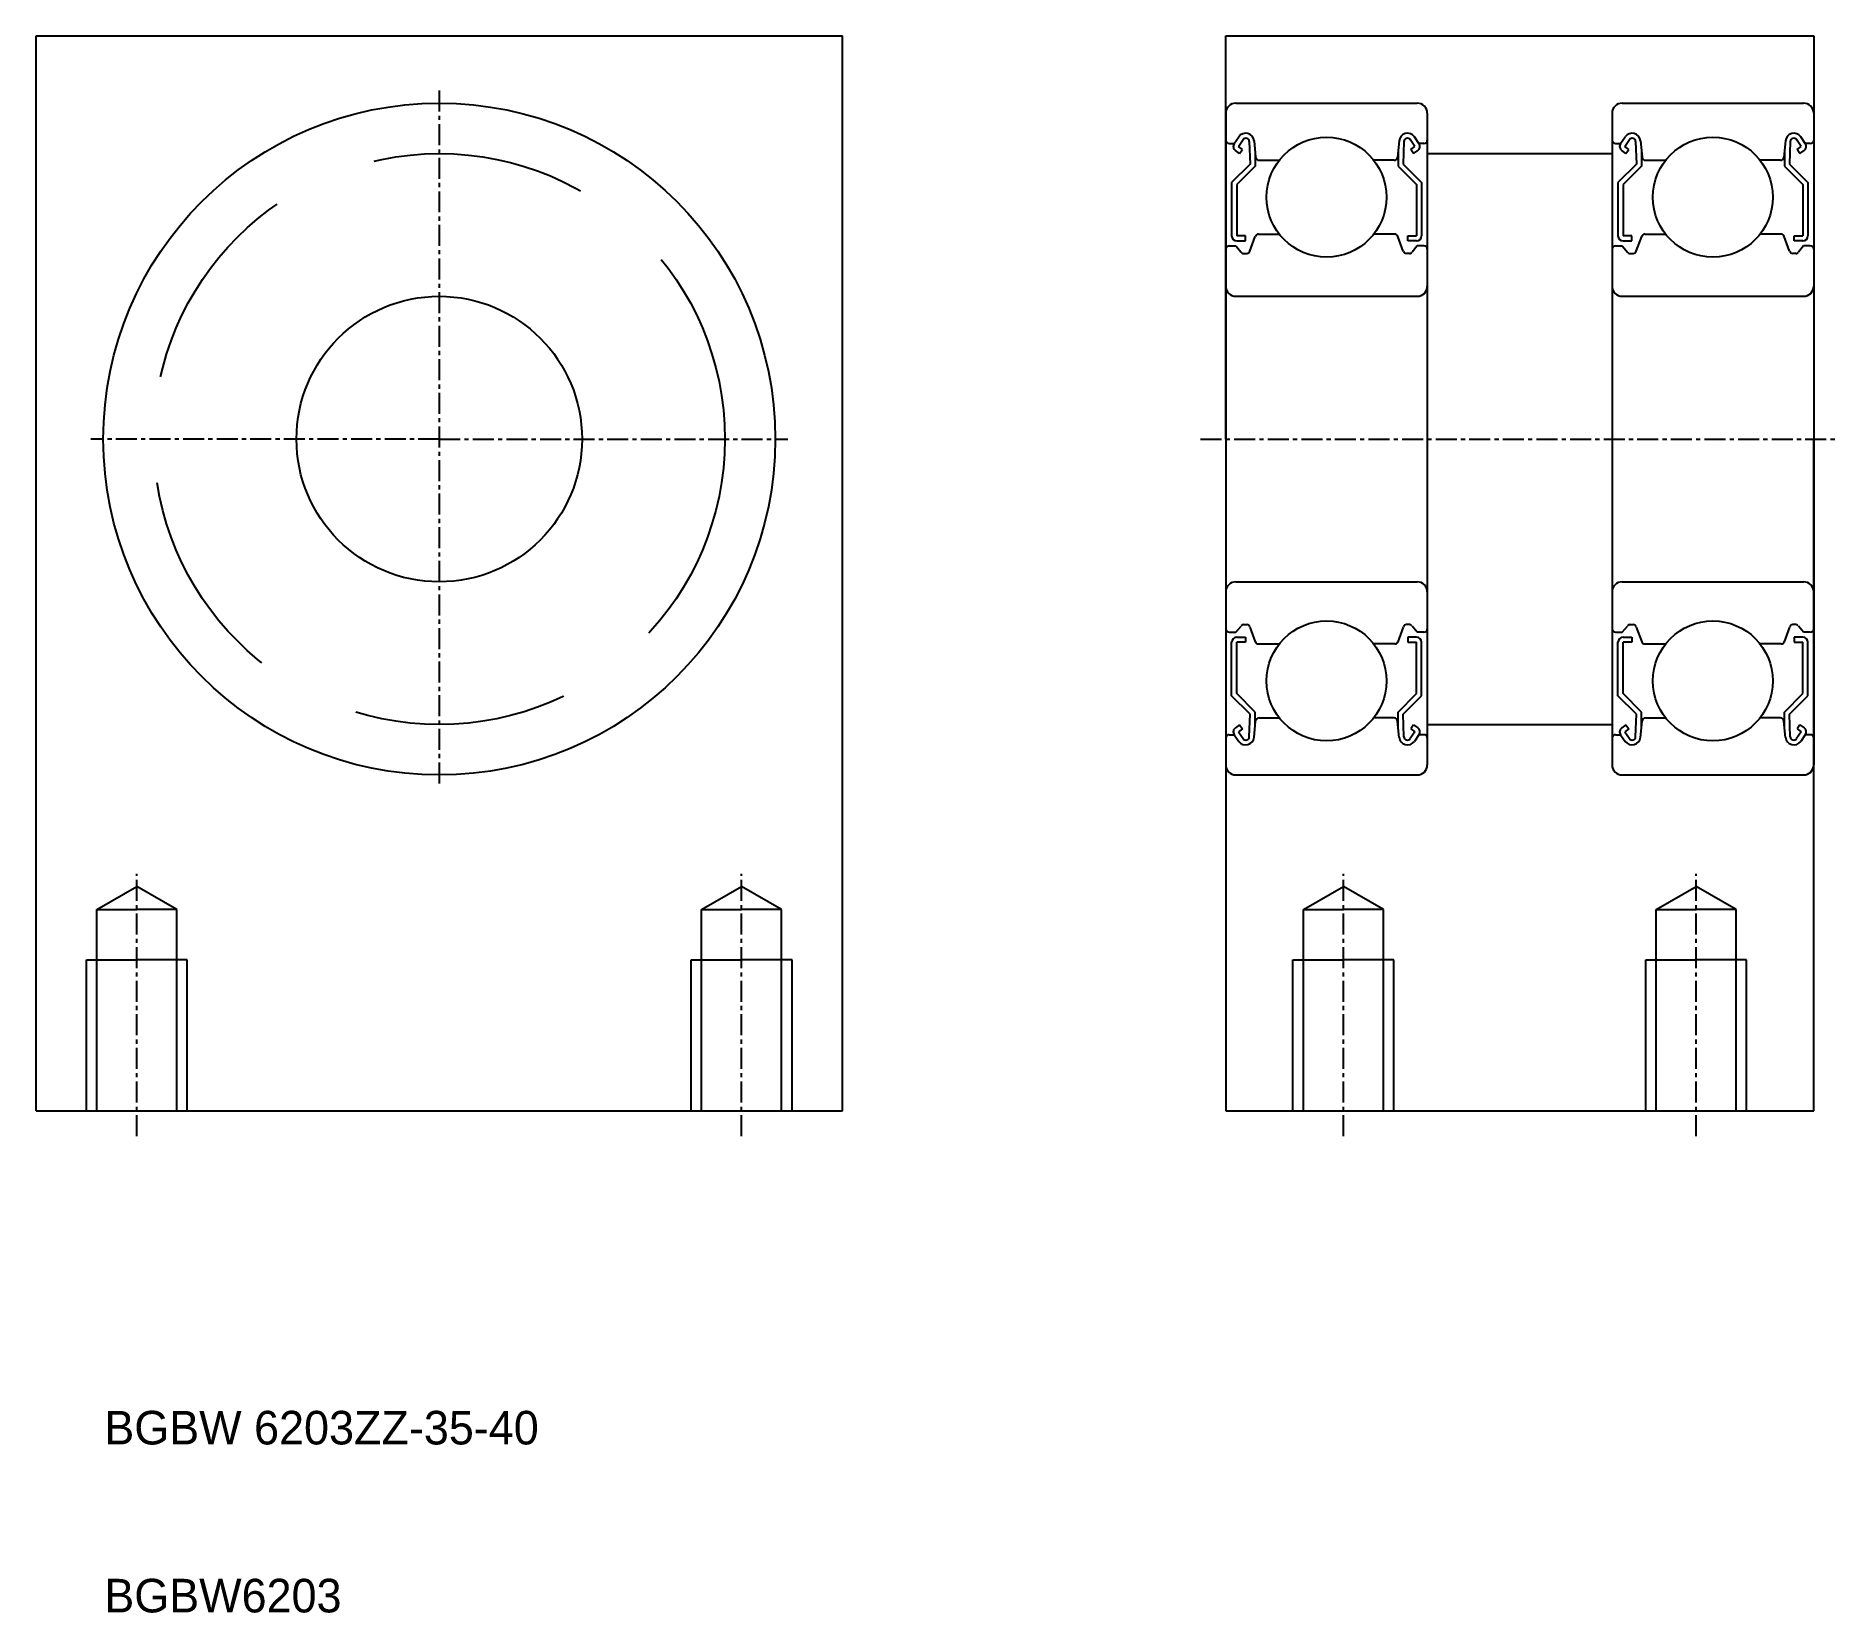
# Model space of a CAD drawing. Extents: x 134 to 242, y 44 to 138.
import ezdxf

# ---------------------------------------------------------------- set-up
doc = ezdxf.new("R2010")
doc.units = 0
doc.linetypes.add('CENTER', pattern=[2, 1.25, -0.25, 0.25, -0.25])
doc.linetypes.add('DASHED', pattern=[19.05, 12.7, -6.35])
doc.layers.get('0').update_dxf_attribs({"linetype": 'CONTINUOUS'})
doc.layers.add('CENTER', color=1, linetype='CENTER')

msp = doc.modelspace()

# ---------------------------------------------------------------- linework, layer by layer
for p, q in [((134.26, 74.12), (134.26, 138.12)), ((134.26, 138.12), (182.26, 138.12)), ((182.26, 74.12), (182.26, 138.12)), ((205.08, 138.12), (240.08, 138.12)), ((205.08, 114.12), (205.08, 138.12)), ((240.08, 138.12), (240.08, 114.12)), ((205.08, 133.52), (205.08, 94.72)), ((205.68, 134.12), (216.48, 134.12)), ((217.08, 133.52), (217.08, 94.72)), ((228.08, 133.52), (228.08, 94.72)), ((228.68, 134.12), (239.48, 134.12)), ((240.08, 133.52), (240.08, 94.72)), ((205.58, 131.72), (205.86, 132.11)), ((216.58, 131.72), (216.31, 132.11)), ((228.58, 131.72), (228.86, 132.11)), ((239.58, 131.72), (239.31, 132.11)), ((205.28, 131.72), (205.58, 131.72)), ((205.9, 131.13), (205.66, 131.3)), ((205.83, 131.54), (206.11, 131.95)), ((206.07, 131.37), (205.83, 131.54)), ((205.9, 131.13), (206.07, 131.37)), ((206.48, 131.84), (206.53, 130.49)), ((206.77, 131.87), (206.86, 130.9)), ((206.83, 131.24), (206.83, 130.37)), ((215.4, 131.87), (215.31, 130.9)), ((215.34, 131.24), (215.34, 130.37)), ((215.69, 131.84), (215.64, 130.49)), ((216.34, 131.54), (216.06, 131.95)), ((216.09, 131.37), (216.34, 131.54)), ((216.26, 131.13), (216.09, 131.37)), ((216.26, 131.13), (216.51, 131.3)), ((216.88, 131.72), (216.58, 131.72)), ((228.28, 131.72), (228.58, 131.72)), ((228.9, 131.13), (228.66, 131.3)), ((228.83, 131.54), (229.11, 131.95)), ((229.07, 131.37), (228.83, 131.54)), ((228.9, 131.13), (229.07, 131.37)), ((229.48, 131.84), (229.53, 130.49)), ((229.77, 131.87), (229.86, 130.9)), ((229.83, 131.24), (229.83, 130.37)), ((238.4, 131.87), (238.31, 130.9)), ((238.34, 131.24), (238.34, 130.37)), ((238.69, 131.84), (238.64, 130.49)), ((239.34, 131.54), (239.06, 131.95)), ((239.09, 131.37), (239.34, 131.54)), ((239.26, 131.13), (239.09, 131.37)), ((239.26, 131.13), (239.51, 131.3)), ((239.88, 131.72), (239.58, 131.72)), ((206.53, 130.49), (205.43, 129.39)), ((206.83, 130.37), (205.73, 129.27)), ((207.06, 130.72), (208.27, 130.72)), ((215.11, 130.72), (213.9, 130.72)), ((215.34, 130.37), (216.44, 129.27)), ((215.64, 130.49), (216.74, 129.39)), ((229.53, 130.49), (228.43, 129.39)), ((229.83, 130.37), (228.73, 129.27)), ((230.06, 130.72), (231.27, 130.72)), ((238.11, 130.72), (236.9, 130.72)), ((238.34, 130.37), (239.44, 129.27)), ((238.64, 130.49), (239.74, 129.39)), ((205.43, 129.39), (205.43, 126.22)), ((205.73, 129.27), (205.73, 126.22)), ((216.44, 129.27), (216.44, 126.22)), ((216.74, 129.39), (216.74, 126.22)), ((228.43, 129.39), (228.43, 126.22)), ((228.73, 129.27), (228.73, 126.22)), ((239.44, 129.27), (239.44, 126.22)), ((239.74, 129.39), (239.74, 126.22)), ((205.28, 125.62), (205.68, 125.62)), ((205.68, 125.62), (206, 125.24)), ((206.25, 126.22), (205.73, 126.22)), ((205.73, 125.92), (206.25, 125.92)), ((206.25, 125.92), (206.25, 126.22)), ((206.52, 125.3), (206.84, 126.18)), ((207.03, 126.32), (208.27, 126.32)), ((215.14, 126.32), (213.9, 126.32)), ((215.65, 125.3), (215.33, 126.18)), ((215.92, 126.22), (216.44, 126.22)), ((215.92, 125.92), (215.92, 126.22)), ((216.44, 125.92), (215.92, 125.92)), ((216.48, 125.62), (216.17, 125.24)), ((216.88, 125.62), (216.48, 125.62)), ((228.28, 125.62), (228.68, 125.62)), ((228.68, 125.62), (229, 125.24)), ((229.25, 126.22), (228.73, 126.22)), ((228.73, 125.92), (229.25, 125.92)), ((229.25, 125.92), (229.25, 126.22)), ((229.52, 125.3), (229.84, 126.18)), ((230.03, 126.32), (231.27, 126.32)), ((238.14, 126.32), (236.9, 126.32)), ((238.65, 125.3), (238.33, 126.18)), ((238.92, 126.22), (239.44, 126.22)), ((238.92, 125.92), (238.92, 126.22)), ((239.44, 125.92), (238.92, 125.92)), ((239.48, 125.62), (239.17, 125.24)), ((239.88, 125.62), (239.48, 125.62)), ((206.15, 125.17), (206.33, 125.17)), ((216.01, 125.17), (215.84, 125.17)), ((229.15, 125.17), (229.33, 125.17)), ((239.01, 125.17), (238.84, 125.17)), ((205.68, 122.62), (216.48, 122.62)), ((228.68, 122.62), (239.48, 122.62)), ((205.08, 114.12), (205.08, 74.12)), ((240.08, 74.12), (240.08, 114.12)), ((205.68, 105.62), (216.48, 105.62)), ((228.68, 105.62), (239.48, 105.62)), ((206.15, 103.07), (206.33, 103.07)), ((216.01, 103.07), (215.84, 103.07)), ((229.15, 103.07), (229.33, 103.07)), ((239.01, 103.07), (238.84, 103.07)), ((205.28, 102.62), (205.68, 102.62)), ((205.43, 98.84), (205.43, 102.02)), ((205.68, 102.62), (206, 102.99)), ((205.73, 102.32), (206.25, 102.32)), ((205.73, 98.97), (205.73, 102.02)), ((206.25, 102.02), (205.73, 102.02)), ((206.25, 102.32), (206.25, 102.02)), ((206.52, 102.93), (206.84, 102.05)), ((215.65, 102.93), (215.33, 102.05)), ((215.92, 102.32), (215.92, 102.02)), ((216.44, 102.32), (215.92, 102.32)), ((215.92, 102.02), (216.44, 102.02)), ((216.48, 102.62), (216.17, 102.99)), ((216.44, 98.97), (216.44, 102.02)), ((216.88, 102.62), (216.48, 102.62)), ((216.74, 98.84), (216.74, 102.02)), ((228.28, 102.62), (228.68, 102.62)), ((228.43, 98.84), (228.43, 102.02)), ((228.68, 102.62), (229, 102.99)), ((228.73, 102.32), (229.25, 102.32)), ((228.73, 98.97), (228.73, 102.02)), ((229.25, 102.02), (228.73, 102.02)), ((229.25, 102.32), (229.25, 102.02)), ((229.52, 102.93), (229.84, 102.05)), ((238.65, 102.93), (238.33, 102.05)), ((238.92, 102.32), (238.92, 102.02)), ((239.44, 102.32), (238.92, 102.32)), ((238.92, 102.02), (239.44, 102.02)), ((239.48, 102.62), (239.17, 102.99)), ((239.44, 98.97), (239.44, 102.02)), ((239.88, 102.62), (239.48, 102.62)), ((239.74, 98.84), (239.74, 102.02)), ((207.03, 101.92), (208.27, 101.92)), ((215.14, 101.92), (213.9, 101.92)), ((230.03, 101.92), (231.27, 101.92)), ((238.14, 101.92), (236.9, 101.92)), ((206.53, 97.74), (205.43, 98.84)), ((206.83, 97.87), (205.73, 98.97)), ((215.34, 97.87), (216.44, 98.97)), ((215.64, 97.74), (216.74, 98.84)), ((229.53, 97.74), (228.43, 98.84)), ((229.83, 97.87), (228.73, 98.97)), ((238.34, 97.87), (239.44, 98.97)), ((238.64, 97.74), (239.74, 98.84)), ((206.48, 96.39), (206.53, 97.74)), ((206.83, 96.99), (206.83, 97.87)), ((215.34, 96.99), (215.34, 97.87)), ((215.69, 96.39), (215.64, 97.74)), ((229.48, 96.39), (229.53, 97.74)), ((229.83, 96.99), (229.83, 97.87)), ((238.34, 96.99), (238.34, 97.87)), ((238.69, 96.39), (238.64, 97.74)), ((205.9, 97.11), (205.66, 96.93)), ((206.07, 96.86), (205.83, 96.69)), ((205.83, 96.69), (206.11, 96.29)), ((205.9, 97.11), (206.07, 96.86)), ((206.77, 96.36), (206.86, 97.33)), ((207.06, 97.52), (208.27, 97.52)), ((215.11, 97.52), (213.9, 97.52)), ((215.4, 96.36), (215.31, 97.33)), ((216.34, 96.69), (216.06, 96.29)), ((216.26, 97.11), (216.09, 96.86)), ((216.09, 96.86), (216.34, 96.69)), ((216.26, 97.11), (216.51, 96.93)), ((228.9, 97.11), (228.66, 96.93)), ((229.07, 96.86), (228.83, 96.69)), ((228.83, 96.69), (229.11, 96.29)), ((228.9, 97.11), (229.07, 96.86)), ((229.77, 96.36), (229.86, 97.33)), ((230.06, 97.52), (231.27, 97.52)), ((238.11, 97.52), (236.9, 97.52)), ((238.4, 96.36), (238.31, 97.33)), ((239.34, 96.69), (239.06, 96.29)), ((239.26, 97.11), (239.09, 96.86)), ((239.09, 96.86), (239.34, 96.69)), ((239.26, 97.11), (239.51, 96.93)), ((205.28, 96.52), (205.58, 96.52)), ((205.58, 96.52), (205.86, 96.12)), ((216.58, 96.52), (216.31, 96.12)), ((216.88, 96.52), (216.58, 96.52)), ((228.28, 96.52), (228.58, 96.52)), ((228.58, 96.52), (228.86, 96.12)), ((239.58, 96.52), (239.31, 96.12)), ((239.88, 96.52), (239.58, 96.52)), ((205.68, 94.12), (216.48, 94.12)), ((208.58, 94.12), (208.58, 94.12)), ((211.08, 94.12), (211.08, 94.12)), ((228.68, 94.12), (239.48, 94.12)), ((231.58, 94.12), (231.58, 94.12)), ((234.08, 94.12), (234.08, 94.12)), ((134.26, 74.12), (182.26, 74.12)), ((205.08, 74.12), (240.08, 74.12))]:
    msp.add_line(p, q)
at = {"color": 7, "linetype": 'CONTINUOUS'}
for p, q in [((217.08, 131.12), (228.08, 131.12)), ((217.08, 97.12), (228.08, 97.12))]:
    msp.add_line(p, q, dxfattribs=at)
at = {"color": 3, "linetype": 'DASHED'}
for p, q in [((137.87, 86.12), (140.26, 87.49)), ((142.64, 86.12), (140.26, 87.49)), ((173.87, 86.12), (176.26, 87.49)), ((178.64, 86.12), (176.26, 87.49)), ((209.7, 86.12), (212.08, 87.49)), ((214.47, 86.12), (212.08, 87.49)), ((230.7, 86.12), (233.08, 87.49)), ((235.47, 86.12), (233.08, 87.49)), ((137.87, 74.12), (137.87, 86.12)), ((137.87, 86.12), (140.26, 86.12)), ((142.64, 86.12), (140.26, 86.12)), ((142.64, 74.12), (142.64, 86.12)), ((173.87, 86.12), (176.26, 86.12)), ((173.87, 74.12), (173.87, 86.12)), ((178.64, 86.12), (176.26, 86.12)), ((178.64, 74.12), (178.64, 86.12)), ((209.7, 74.12), (209.7, 86.12)), ((209.7, 86.12), (212.08, 86.12)), ((214.47, 86.12), (212.08, 86.12)), ((214.47, 74.12), (214.47, 86.12)), ((230.7, 74.12), (230.7, 86.12)), ((230.7, 86.12), (233.08, 86.12)), ((235.47, 86.12), (233.08, 86.12)), ((235.47, 74.12), (235.47, 86.12)), ((137.26, 74.12), (137.26, 83.12)), ((137.26, 83.12), (140.26, 83.12)), ((143.26, 83.12), (140.26, 83.12)), ((143.26, 74.12), (143.26, 83.12)), ((173.26, 83.12), (176.26, 83.12)), ((173.26, 74.12), (173.26, 83.12)), ((179.26, 83.12), (176.26, 83.12)), ((179.26, 74.12), (179.26, 83.12)), ((209.08, 83.12), (212.08, 83.12)), ((209.08, 74.12), (209.08, 83.12)), ((215.08, 83.12), (212.08, 83.12)), ((215.08, 74.12), (215.08, 83.12)), ((230.08, 74.12), (230.08, 83.12)), ((230.08, 83.12), (233.08, 83.12)), ((236.08, 83.12), (233.08, 83.12)), ((236.08, 74.12), (236.08, 83.12))]:
    msp.add_line(p, q, dxfattribs=at)
for centre, radius in [((158.26, 114.12), 20), ((211.08, 128.52), 3.57), ((234.08, 128.52), 3.57), ((158.26, 114.12), 8.5), ((211.08, 99.72), 3.57), ((234.08, 99.72), 3.57)]:
    msp.add_circle(centre, radius)
msp.add_circle((158.26, 114.12), 17, dxfattribs=at)
for centre, radius, start, end in [((205.68, 133.52), 0.6, 90, 180), ((216.48, 133.52), 0.6, 0, 90), ((228.68, 133.52), 0.6, 90, 180), ((239.48, 133.52), 0.6, 0, 90), ((206.27, 131.83), 0.5, 5.0652, 144.9367), ((206.28, 131.83), 0.2, 2.1311, 144.9356), ((215.9, 131.83), 0.5, 35.0633, 174.9348), ((215.89, 131.83), 0.2, 35.0644, 177.8689), ((229.27, 131.83), 0.5, 5.0652, 144.9367), ((229.28, 131.83), 0.2, 2.1311, 144.9356), ((238.9, 131.83), 0.5, 35.0633, 174.9348), ((238.89, 131.83), 0.2, 35.0644, 177.8689), ((205.28, 131.92), 0.2, 180, 270), ((205.83, 131.54), 0.3, 144.9367, 235.0393), ((216.34, 131.54), 0.3, 304.9607, 35.0633), ((216.88, 131.92), 0.2, 270, 0), ((228.28, 131.92), 0.2, 180, 270), ((228.83, 131.54), 0.3, 144.9367, 235.0393), ((239.34, 131.54), 0.3, 304.9607, 35.0633), ((239.88, 131.92), 0.2, 270, 0), ((207.06, 130.92), 0.2, 185.0652, 270), ((215.11, 130.92), 0.2, 270, 354.9348), ((230.06, 130.92), 0.2, 185.0652, 270), ((238.11, 130.92), 0.2, 270, 354.9348), ((205.28, 125.42), 0.2, 90, 180), ((205.73, 126.22), 0.3, 180, 270), ((207.03, 126.12), 0.2, 90, 159.9702), ((215.14, 126.12), 0.2, 20.0298, 90), ((216.44, 126.22), 0.3, 270, 0), ((216.88, 125.42), 0.2, 0, 90), ((228.28, 125.42), 0.2, 90, 180), ((228.73, 126.22), 0.3, 180, 270), ((230.03, 126.12), 0.2, 90, 159.9702), ((238.14, 126.12), 0.2, 20.0298, 90), ((239.44, 126.22), 0.3, 270, 0), ((239.88, 125.42), 0.2, 0, 90), ((206.15, 125.37), 0.2, 219.9992, 270), ((206.33, 125.37), 0.2, 270, 339.9702), ((215.84, 125.37), 0.2, 200.0298, 270), ((216.01, 125.37), 0.2, 270, 320.0008), ((229.15, 125.37), 0.2, 219.9992, 270), ((229.33, 125.37), 0.2, 270, 339.9702), ((238.84, 125.37), 0.2, 200.0298, 270), ((239.01, 125.37), 0.2, 270, 320.0008), ((205.68, 123.22), 0.6, 180, 270), ((216.48, 123.22), 0.6, 270, 0), ((228.68, 123.22), 0.6, 180, 270), ((239.48, 123.22), 0.6, 270, 0), ((205.68, 105.02), 0.6, 90, 180), ((216.48, 105.02), 0.6, 0, 90), ((228.68, 105.02), 0.6, 90, 180), ((239.48, 105.02), 0.6, 0, 90), ((206.15, 102.87), 0.2, 90, 140.0008), ((206.33, 102.87), 0.2, 20.0298, 90), ((215.84, 102.87), 0.2, 90, 159.9702), ((216.01, 102.87), 0.2, 39.9992, 90), ((229.15, 102.87), 0.2, 90, 140.0008), ((229.33, 102.87), 0.2, 20.0298, 90), ((238.84, 102.87), 0.2, 90, 159.9702), ((239.01, 102.87), 0.2, 39.9992, 90), ((205.28, 102.82), 0.2, 180, 270), ((205.73, 102.02), 0.3, 90, 180), ((207.03, 102.12), 0.2, 200.0298, 270), ((215.14, 102.12), 0.2, 270, 339.9702), ((216.44, 102.02), 0.3, 0, 90), ((216.88, 102.82), 0.2, 270, 0), ((228.28, 102.82), 0.2, 180, 270), ((228.73, 102.02), 0.3, 90, 180), ((230.03, 102.12), 0.2, 200.0298, 270), ((238.14, 102.12), 0.2, 270, 339.9702), ((239.44, 102.02), 0.3, 0, 90), ((239.88, 102.82), 0.2, 270, 0), ((205.83, 96.69), 0.3, 124.9607, 215.0633), ((207.06, 97.32), 0.2, 90, 174.9348), ((215.11, 97.32), 0.2, 5.0652, 90), ((216.34, 96.69), 0.3, 324.9367, 55.0393), ((228.83, 96.69), 0.3, 124.9607, 215.0633), ((230.06, 97.32), 0.2, 90, 174.9348), ((238.11, 97.32), 0.2, 5.0652, 90), ((239.34, 96.69), 0.3, 324.9367, 55.0393), ((205.28, 96.32), 0.2, 90, 180), ((206.27, 96.41), 0.5, 215.0633, 354.9348), ((206.28, 96.4), 0.2, 215.0644, 357.8689), ((215.9, 96.41), 0.5, 185.0652, 324.9367), ((215.89, 96.4), 0.2, 182.1311, 324.9356), ((216.88, 96.32), 0.2, 0, 90), ((228.28, 96.32), 0.2, 90, 180), ((229.27, 96.41), 0.5, 215.0633, 354.9348), ((229.28, 96.4), 0.2, 215.0644, 357.8689), ((238.9, 96.41), 0.5, 185.0652, 324.9367), ((238.89, 96.4), 0.2, 182.1311, 324.9356), ((239.88, 96.32), 0.2, 0, 90), ((205.68, 94.72), 0.6, 180, 270), ((216.48, 94.72), 0.6, 270, 0), ((228.68, 94.72), 0.6, 180, 270), ((239.48, 94.72), 0.6, 270, 0)]:
    msp.add_arc(centre, radius, start, end)
at = {"layer": 'CENTER'}
for p, q in [((158.26, 134.87), (158.26, 93.37)), ((158.26, 114.12), (137.51, 114.12)), ((158.26, 114.12), (179.01, 114.12)), ((203.58, 114.12), (241.58, 114.12)), ((140.26, 72.62), (140.26, 88.24)), ((176.26, 72.62), (176.26, 88.24)), ((212.08, 72.62), (212.08, 88.24)), ((233.08, 72.62), (233.08, 88.24))]:
    msp.add_line(p, q, dxfattribs=at)

# ---------------------------------------------------------------- texts
for s, p in [('BGBW 6203ZZ-35-40', (138.32, 54.26)), ('BGBW6203', (138.32, 44.26))]:
    msp.add_text(s, height=2).set_placement(p)

doc.saveas('drawing.dxf')
